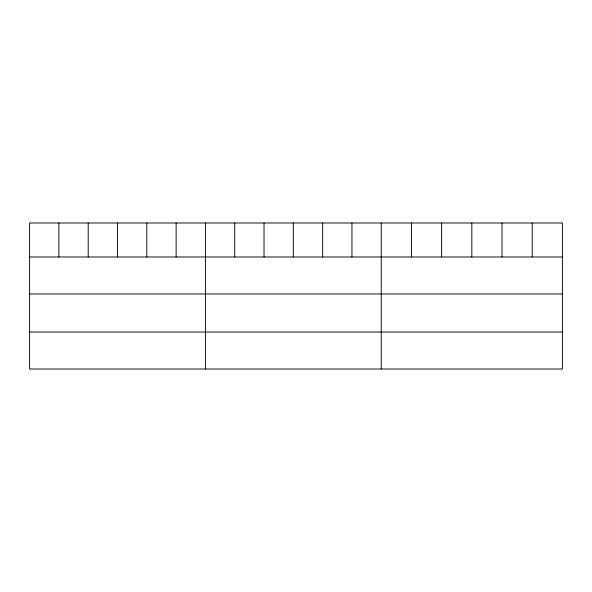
<?xml version="1.0" encoding="UTF-8"?>
<svg xmlns="http://www.w3.org/2000/svg" width="592" height="592" viewBox="0 0 592 592"><rect width="100%" height="100%" fill="white"/><g stroke="black" fill="none" stroke-linecap="round" stroke-linejoin="round"><path stroke-width="0.89" d="M562.4 256.987L562.4 369.008L29.6 369.008L29.6 222.992L562.4 222.992L562.4 256.987L29.6 256.987M29.6 293.958L562.4 293.958M29.6 332.038L562.4 332.038M532.208 222.992L532.208 256.987M502.016 222.992L502.016 256.987M471.824 222.992L471.824 256.987M441.632 222.992L441.632 256.987M411.44 222.992L411.44 256.987M381.248 222.992L381.248 369.008M351.944 222.992L351.944 256.987M322.64 222.992L322.64 256.987M293.336 222.992L293.336 256.987M264.032 222.992L264.032 256.987M234.728 222.992L234.728 256.987M205.424 222.992L205.424 369.008M176.12 222.992L176.12 256.987M146.816 222.992L146.816 256.987M117.512 222.992L117.512 256.987M88.208 222.992L88.208 256.987M58.904 222.992L58.904 256.987"/></g></svg>
